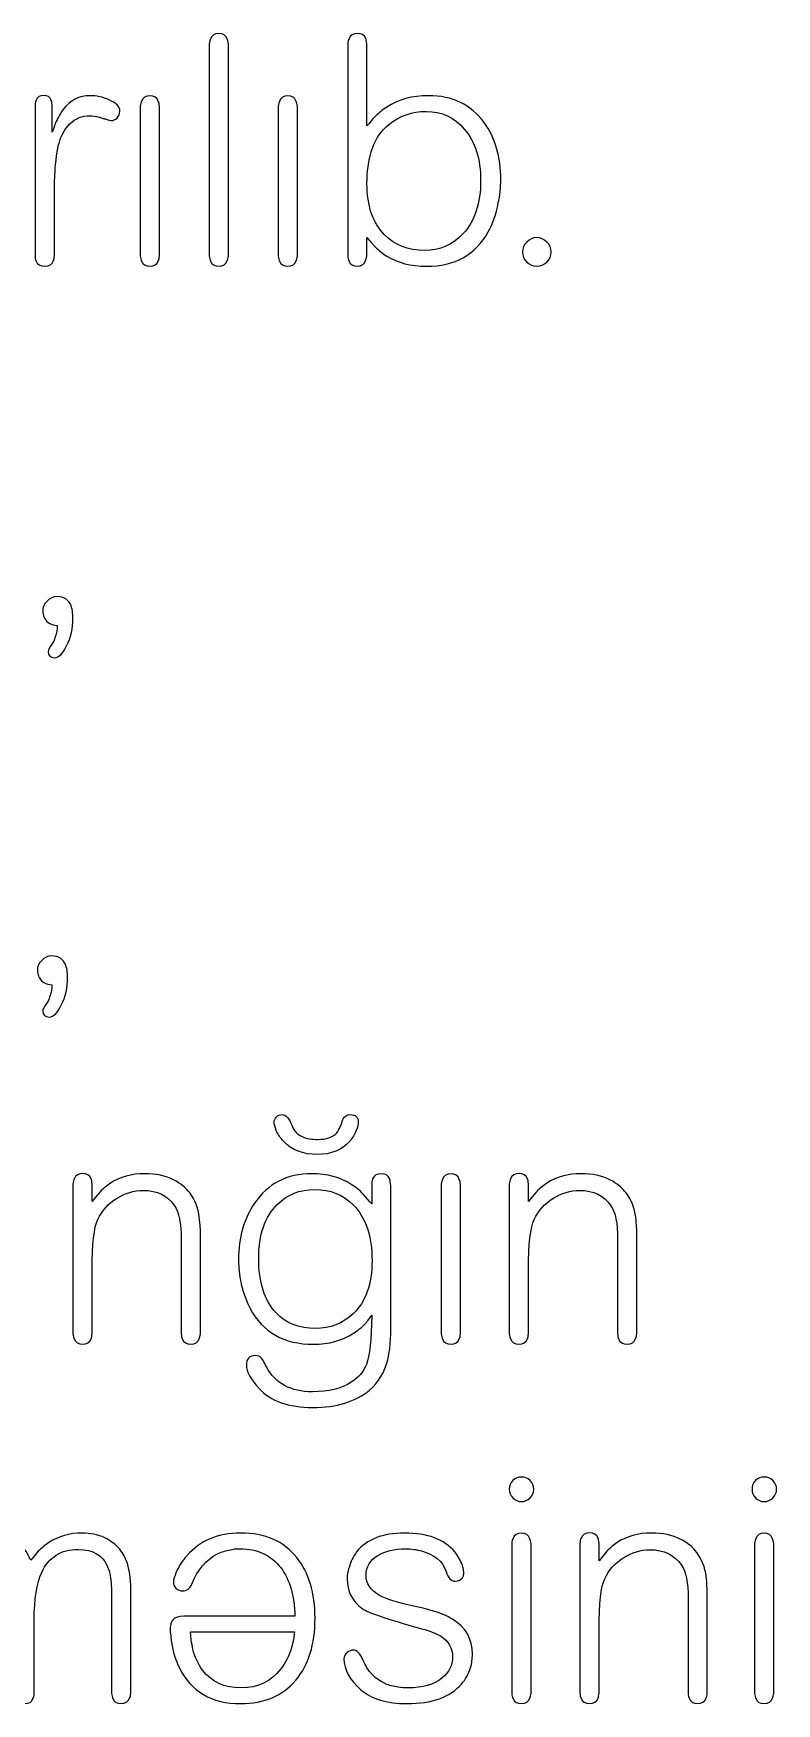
# Model space of a CAD drawing. Header units: centimetres. Extents: x -18.6 to 18.8, y -13 to 11.8.
# Drawn here: x 10.298 to 11.357, y 4.705 to 7.088 of the extents above; entities that cross this region are included whole.
import ezdxf

# ---------------------------------------------------------------- set-up
doc = ezdxf.new("R2010")
doc.units = ezdxf.units.CM
doc.header["$MEASUREMENT"] = 0
doc.layers.add('Layer 1', color=7, linetype='Continuous')

msp = doc.modelspace()

# ---------------------------------------------------------------- linework, layer by layer
at = {"layer": 'Layer 1', "color": 250}
for points, knots in [([(10.57601, 6.77026), (10.57571, 6.76726), (10.57511, 6.76487), (10.57421, 6.76307), (10.57242, 6.75799), (10.56853, 6.75544), (10.56254, 6.75544), (10.55626, 6.75544), (10.55222, 6.75784), (10.55043, 6.76263), (10.54953, 6.76472), (10.54893, 6.76711), (10.54863, 6.76981), (10.54863, 6.76981), (10.54863, 7.07279), (10.54863, 7.07279), (10.54893, 7.07578), (10.54953, 7.07817), (10.55043, 7.07997), (10.55222, 7.08506), (10.55611, 7.0876), (10.5621, 7.0876), (10.56838, 7.0876), (10.57242, 7.08506), (10.57421, 7.07997), (10.57511, 7.07817), (10.57571, 7.07578), (10.57601, 7.07279), (10.57601, 7.07279), (10.57601, 6.77026), (10.57601, 6.77026)], [0, 0, 0, 0, 0.1, 0.1, 0.1, 0.2, 0.2, 0.2, 0.3, 0.3, 0.3, 0.4, 0.4, 0.4, 0.5, 0.5, 0.5, 0.6, 0.6, 0.6, 0.7, 0.7, 0.7, 0.8, 0.8, 0.8, 0.9, 0.9, 0.9, 1, 1, 1, 1]), ([(10.77351, 6.7743), (10.77351, 6.7743), (10.77306, 6.77026), (10.77306, 6.77026), (10.77276, 6.76726), (10.77216, 6.76487), (10.77126, 6.76307), (10.76947, 6.75799), (10.76558, 6.75544), (10.75959, 6.75544), (10.75361, 6.75544), (10.74972, 6.75784), (10.74792, 6.76263), (10.74703, 6.76472), (10.74643, 6.76711), (10.74613, 6.76981), (10.74613, 6.76981), (10.74613, 7.07279), (10.74613, 7.07279), (10.74643, 7.07578), (10.74703, 7.07817), (10.74792, 7.07997), (10.74972, 7.08506), (10.75361, 7.0876), (10.75959, 7.0876), (10.76558, 7.0876), (10.76962, 7.08521), (10.77171, 7.08042), (10.77231, 7.07832), (10.77276, 7.07593), (10.77306, 7.07324), (10.77336, 7.07114), (10.77351, 7.06845), (10.77351, 7.06516), (10.77351, 7.06516), (10.77351, 6.95564), (10.77351, 6.95564), (10.77351, 6.95564), (10.77575, 6.95833), (10.77575, 6.95833), (10.77575, 6.95833), (10.77845, 6.96147), (10.77845, 6.96147), (10.78054, 6.96416), (10.78263, 6.96656), (10.78473, 6.96865), (10.79012, 6.97404), (10.7958, 6.97868), (10.80179, 6.98257), (10.81824, 6.99334), (10.83799, 6.99873), (10.86104, 6.99873), (10.89545, 6.99873), (10.92193, 6.98601), (10.94048, 6.96057), (10.95634, 6.93873), (10.96427, 6.9115), (10.96427, 6.87888), (10.96427, 6.86781), (10.96308, 6.85659), (10.96068, 6.84522), (10.95769, 6.82995), (10.9529, 6.81634), (10.94632, 6.80437), (10.92807, 6.77175), (10.89874, 6.75544), (10.85834, 6.75544), (10.8362, 6.75544), (10.81735, 6.76023), (10.80179, 6.76981), (10.7961, 6.7734), (10.79056, 6.77789), (10.78518, 6.78327), (10.78518, 6.78327), (10.77889, 6.79001), (10.77889, 6.79001), (10.77889, 6.79001), (10.7762, 6.79315), (10.7762, 6.79315), (10.7762, 6.79315), (10.77351, 6.79629), (10.77351, 6.79629), (10.77351, 6.79629), (10.77351, 6.7743), (10.77351, 6.7743)], [0, 0, 0, 0, 0.0357143, 0.0357143, 0.0357143, 0.0714286, 0.0714286, 0.0714286, 0.1071429, 0.1071429, 0.1071429, 0.1428571, 0.1428571, 0.1428571, 0.1785714, 0.1785714, 0.1785714, 0.2142857, 0.2142857, 0.2142857, 0.25, 0.25, 0.25, 0.2857143, 0.2857143, 0.2857143, 0.3214286, 0.3214286, 0.3214286, 0.3571429, 0.3571429, 0.3571429, 0.3928571, 0.3928571, 0.3928571, 0.4285714, 0.4285714, 0.4285714, 0.4642857, 0.4642857, 0.4642857, 0.5, 0.5, 0.5, 0.5357143, 0.5357143, 0.5357143, 0.5714286, 0.5714286, 0.5714286, 0.6071429, 0.6071429, 0.6071429, 0.6428571, 0.6428571, 0.6428571, 0.6785714, 0.6785714, 0.6785714, 0.7142857, 0.7142857, 0.7142857, 0.75, 0.75, 0.75, 0.7857143, 0.7857143, 0.7857143, 0.8214286, 0.8214286, 0.8214286, 0.8571429, 0.8571429, 0.8571429, 0.8928571, 0.8928571, 0.8928571, 0.9285714, 0.9285714, 0.9285714, 0.9642857, 0.9642857, 0.9642857, 1, 1, 1, 1]), ([(10.32779, 6.7707), (10.32779, 6.76771), (10.32734, 6.76532), (10.32644, 6.76352), (10.32465, 6.75814), (10.32061, 6.75544), (10.31433, 6.75544), (10.30744, 6.75544), (10.3031, 6.75814), (10.30131, 6.76352), (10.30071, 6.76532), (10.30041, 6.76771), (10.30041, 6.7707), (10.30041, 6.7707), (10.30041, 6.98571), (10.30041, 6.98571), (10.30071, 6.9884), (10.30116, 6.99065), (10.30176, 6.99244), (10.30355, 6.99693), (10.30714, 6.99917), (10.31253, 6.99917), (10.31792, 6.99917), (10.32151, 6.99693), (10.3233, 6.99244), (10.3239, 6.99065), (10.32435, 6.9884), (10.32465, 6.98571), (10.32465, 6.98571), (10.32465, 6.94666), (10.32465, 6.94666), (10.32465, 6.94666), (10.326, 6.95025), (10.326, 6.95025), (10.326, 6.95025), (10.32734, 6.95384), (10.32734, 6.95384), (10.32824, 6.95683), (10.32929, 6.95953), (10.33048, 6.96192), (10.33348, 6.9685), (10.33677, 6.97419), (10.34036, 6.97898), (10.35023, 6.99214), (10.3631, 6.99873), (10.37896, 6.99873), (10.38794, 6.99873), (10.39692, 6.99678), (10.40589, 6.99289), (10.41607, 6.9884), (10.42115, 6.98302), (10.42115, 6.97673), (10.42115, 6.97284), (10.41981, 6.96955), (10.41711, 6.96686), (10.41442, 6.96446), (10.41173, 6.96327), (10.40904, 6.96327), (10.40844, 6.96327), (10.40559, 6.96401), (10.40051, 6.96551), (10.39841, 6.96611), (10.39647, 6.96671), (10.39467, 6.96731), (10.39288, 6.9679), (10.39183, 6.9682), (10.39153, 6.9682), (10.38704, 6.9694), (10.38255, 6.97), (10.37806, 6.97), (10.37806, 6.97), (10.37447, 6.97), (10.37447, 6.97), (10.37447, 6.97), (10.36998, 6.96955), (10.36998, 6.96955), (10.36639, 6.96865), (10.36295, 6.96746), (10.35966, 6.96596), (10.35038, 6.96087), (10.3429, 6.95189), (10.33722, 6.93903), (10.33393, 6.93185), (10.33138, 6.91883), (10.32959, 6.89998), (10.32899, 6.89369), (10.32854, 6.88726), (10.32824, 6.88068), (10.32794, 6.87828), (10.32779, 6.87604), (10.32779, 6.87394), (10.32779, 6.87394), (10.32779, 6.7707), (10.32779, 6.7707)], [0, 0, 0, 0, 0.0322581, 0.0322581, 0.0322581, 0.0645161, 0.0645161, 0.0645161, 0.0967742, 0.0967742, 0.0967742, 0.1290323, 0.1290323, 0.1290323, 0.1612903, 0.1612903, 0.1612903, 0.1935484, 0.1935484, 0.1935484, 0.2258065, 0.2258065, 0.2258065, 0.2580645, 0.2580645, 0.2580645, 0.2903226, 0.2903226, 0.2903226, 0.3225806, 0.3225806, 0.3225806, 0.3548387, 0.3548387, 0.3548387, 0.3870968, 0.3870968, 0.3870968, 0.4193548, 0.4193548, 0.4193548, 0.4516129, 0.4516129, 0.4516129, 0.483871, 0.483871, 0.483871, 0.516129, 0.516129, 0.516129, 0.5483871, 0.5483871, 0.5483871, 0.5806452, 0.5806452, 0.5806452, 0.6129032, 0.6129032, 0.6129032, 0.6451613, 0.6451613, 0.6451613, 0.6774194, 0.6774194, 0.6774194, 0.7096774, 0.7096774, 0.7096774, 0.7419355, 0.7419355, 0.7419355, 0.7741935, 0.7741935, 0.7741935, 0.8064516, 0.8064516, 0.8064516, 0.8387097, 0.8387097, 0.8387097, 0.8709677, 0.8709677, 0.8709677, 0.9032258, 0.9032258, 0.9032258, 0.9354839, 0.9354839, 0.9354839, 0.9677419, 0.9677419, 0.9677419, 1, 1, 1, 1]), ([(10.47771, 6.77026), (10.47741, 6.76726), (10.47681, 6.76487), (10.47591, 6.76307), (10.47412, 6.75799), (10.47023, 6.75544), (10.46424, 6.75544), (10.45796, 6.75544), (10.45392, 6.75784), (10.45213, 6.76263), (10.45123, 6.76472), (10.45063, 6.76711), (10.45033, 6.76981), (10.45033, 6.76981), (10.45033, 6.98391), (10.45033, 6.98391), (10.45063, 6.98691), (10.45123, 6.9893), (10.45213, 6.9911), (10.45392, 6.99618), (10.45796, 6.99873), (10.46424, 6.99873), (10.47023, 6.99873), (10.47412, 6.99603), (10.47591, 6.99065), (10.47681, 6.98885), (10.47741, 6.98646), (10.47771, 6.98346), (10.47771, 6.98346), (10.47771, 6.77026), (10.47771, 6.77026)], [0, 0, 0, 0, 0.1, 0.1, 0.1, 0.2, 0.2, 0.2, 0.3, 0.3, 0.3, 0.4, 0.4, 0.4, 0.5, 0.5, 0.5, 0.6, 0.6, 0.6, 0.7, 0.7, 0.7, 0.8, 0.8, 0.8, 0.9, 0.9, 0.9, 1, 1, 1, 1]), ([(10.67431, 6.77026), (10.67401, 6.76726), (10.67341, 6.76487), (10.67251, 6.76307), (10.67072, 6.75799), (10.66683, 6.75544), (10.66084, 6.75544), (10.65456, 6.75544), (10.65052, 6.75784), (10.64873, 6.76263), (10.64783, 6.76472), (10.64723, 6.76711), (10.64693, 6.76981), (10.64693, 6.76981), (10.64693, 6.98391), (10.64693, 6.98391), (10.64723, 6.98691), (10.64783, 6.9893), (10.64873, 6.9911), (10.65052, 6.99618), (10.65456, 6.99873), (10.66084, 6.99873), (10.66683, 6.99873), (10.67072, 6.99603), (10.67251, 6.99065), (10.67341, 6.98885), (10.67401, 6.98646), (10.67431, 6.98346), (10.67431, 6.98346), (10.67431, 6.77026), (10.67431, 6.77026)], [0, 0, 0, 0, 0.1, 0.1, 0.1, 0.2, 0.2, 0.2, 0.3, 0.3, 0.3, 0.4, 0.4, 0.4, 0.5, 0.5, 0.5, 0.6, 0.6, 0.6, 0.7, 0.7, 0.7, 0.8, 0.8, 0.8, 0.9, 0.9, 0.9, 1, 1, 1, 1]), ([(10.93555, 6.87753), (10.93555, 6.90865), (10.92777, 6.93319), (10.91221, 6.95115), (10.89814, 6.9679), (10.88004, 6.97628), (10.85789, 6.97628), (10.83784, 6.97628), (10.82004, 6.97), (10.80448, 6.95743), (10.78383, 6.94067), (10.77351, 6.91269), (10.77351, 6.87349), (10.77351, 6.84177), (10.78174, 6.81754), (10.7982, 6.80078), (10.81286, 6.78552), (10.83201, 6.77789), (10.85565, 6.77789), (10.87749, 6.77789), (10.8959, 6.78597), (10.91086, 6.80213), (10.92732, 6.82038), (10.93555, 6.84551), (10.93555, 6.87753)], [0, 0, 0, 0, 0.125, 0.125, 0.125, 0.25, 0.25, 0.25, 0.375, 0.375, 0.375, 0.5, 0.5, 0.5, 0.625, 0.625, 0.625, 0.75, 0.75, 0.75, 0.875, 0.875, 0.875, 1, 1, 1, 1]), ([(11.03609, 6.77564), (11.03609, 6.76996), (11.03399, 6.76517), (11.0298, 6.76128), (11.02591, 6.75739), (11.02113, 6.75544), (11.01544, 6.75544), (11.01005, 6.75544), (11.00542, 6.75739), (11.00153, 6.76128), (10.99734, 6.76517), (10.99524, 6.76996), (10.99524, 6.77564), (10.99524, 6.78133), (10.99734, 6.78612), (11.00153, 6.79001), (11.00542, 6.7942), (11.01005, 6.79629), (11.01544, 6.79629), (11.02113, 6.79629), (11.02591, 6.7942), (11.0298, 6.79001), (11.03399, 6.78612), (11.03609, 6.78133), (11.03609, 6.77564)], [0, 0, 0, 0, 0.125, 0.125, 0.125, 0.25, 0.25, 0.25, 0.375, 0.375, 0.375, 0.5, 0.5, 0.5, 0.625, 0.625, 0.625, 0.75, 0.75, 0.75, 0.875, 0.875, 0.875, 1, 1, 1, 1]), ([(10.33183, 6.24284), (10.32345, 6.24374), (10.31762, 6.24703), (10.31433, 6.25272), (10.31313, 6.25451), (10.31223, 6.25661), (10.31163, 6.259), (10.31163, 6.259), (10.31118, 6.2617), (10.31118, 6.2617), (10.31118, 6.2617), (10.31118, 6.26349), (10.31118, 6.26349), (10.31118, 6.26918), (10.31328, 6.27396), (10.31747, 6.27785), (10.32136, 6.28204), (10.32615, 6.28414), (10.33183, 6.28414), (10.34141, 6.28414), (10.34799, 6.2798), (10.35158, 6.27112), (10.35278, 6.26813), (10.35353, 6.26469), (10.35383, 6.2608), (10.35412, 6.2593), (10.35427, 6.25781), (10.35427, 6.25631), (10.35427, 6.25631), (10.35427, 6.25362), (10.35427, 6.25362), (10.35427, 6.23895), (10.35128, 6.22579), (10.3453, 6.21412), (10.33991, 6.20275), (10.33423, 6.19706), (10.32824, 6.19706), (10.32196, 6.19706), (10.31881, 6.20005), (10.31881, 6.20604), (10.31881, 6.20753), (10.32091, 6.21142), (10.3251, 6.21771), (10.3257, 6.21861), (10.3263, 6.21965), (10.32689, 6.22085), (10.32779, 6.22264), (10.32854, 6.22459), (10.32914, 6.22668), (10.33123, 6.23207), (10.33213, 6.23746), (10.33183, 6.24284)], [0, 0, 0, 0, 0.0588235, 0.0588235, 0.0588235, 0.1176471, 0.1176471, 0.1176471, 0.1764706, 0.1764706, 0.1764706, 0.2352941, 0.2352941, 0.2352941, 0.2941176, 0.2941176, 0.2941176, 0.3529412, 0.3529412, 0.3529412, 0.4117647, 0.4117647, 0.4117647, 0.4705882, 0.4705882, 0.4705882, 0.5294118, 0.5294118, 0.5294118, 0.5882353, 0.5882353, 0.5882353, 0.6470588, 0.6470588, 0.6470588, 0.7058824, 0.7058824, 0.7058824, 0.7647059, 0.7647059, 0.7647059, 0.8235294, 0.8235294, 0.8235294, 0.8823529, 0.8823529, 0.8823529, 0.9411765, 0.9411765, 0.9411765, 1, 1, 1, 1]), ([(10.3242, 5.73024), (10.31582, 5.73114), (10.30999, 5.73443), (10.3067, 5.74012), (10.3055, 5.74191), (10.3046, 5.74401), (10.304, 5.7464), (10.304, 5.7464), (10.30355, 5.7491), (10.30355, 5.7491), (10.30355, 5.7491), (10.30355, 5.75089), (10.30355, 5.75089), (10.30355, 5.75658), (10.30565, 5.76136), (10.30984, 5.76525), (10.31373, 5.76944), (10.31852, 5.77154), (10.3242, 5.77154), (10.33378, 5.77154), (10.34036, 5.7672), (10.34395, 5.75852), (10.34515, 5.75553), (10.3459, 5.75209), (10.3462, 5.7482), (10.34649, 5.7467), (10.34664, 5.74521), (10.34664, 5.74371), (10.34664, 5.74371), (10.34664, 5.74102), (10.34664, 5.74102), (10.34664, 5.72635), (10.34365, 5.71319), (10.33767, 5.70152), (10.33228, 5.69015), (10.3266, 5.68446), (10.32061, 5.68446), (10.31433, 5.68446), (10.31118, 5.68745), (10.31118, 5.69344), (10.31118, 5.69493), (10.31328, 5.69882), (10.31747, 5.70511), (10.31807, 5.70601), (10.31867, 5.70705), (10.31926, 5.70825), (10.32016, 5.71004), (10.32091, 5.71199), (10.32151, 5.71408), (10.3236, 5.71947), (10.3245, 5.72486), (10.3242, 5.73024)], [0, 0, 0, 0, 0.0588235, 0.0588235, 0.0588235, 0.1176471, 0.1176471, 0.1176471, 0.1764706, 0.1764706, 0.1764706, 0.2352941, 0.2352941, 0.2352941, 0.2941176, 0.2941176, 0.2941176, 0.3529412, 0.3529412, 0.3529412, 0.4117647, 0.4117647, 0.4117647, 0.4705882, 0.4705882, 0.4705882, 0.5294118, 0.5294118, 0.5294118, 0.5882353, 0.5882353, 0.5882353, 0.6470588, 0.6470588, 0.6470588, 0.7058824, 0.7058824, 0.7058824, 0.7647059, 0.7647059, 0.7647059, 0.8235294, 0.8235294, 0.8235294, 0.8823529, 0.8823529, 0.8823529, 0.9411765, 0.9411765, 0.9411765, 1, 1, 1, 1]), ([(10.73043, 5.51928), (10.72474, 5.51299), (10.71561, 5.50985), (10.70305, 5.50985), (10.69467, 5.50985), (10.68764, 5.51105), (10.68195, 5.51344), (10.67447, 5.51673), (10.66938, 5.52197), (10.66669, 5.52915), (10.6625, 5.53993), (10.65786, 5.54531), (10.65277, 5.54531), (10.64918, 5.54531), (10.64634, 5.54411), (10.64425, 5.54172), (10.64215, 5.53963), (10.6411, 5.53723), (10.6411, 5.53454), (10.6411, 5.53125), (10.64215, 5.52721), (10.64425, 5.52242), (10.64664, 5.51673), (10.65008, 5.51165), (10.65457, 5.50716), (10.66624, 5.49459), (10.68225, 5.48831), (10.7026, 5.48831), (10.72235, 5.48831), (10.73776, 5.49459), (10.74883, 5.50716), (10.75272, 5.51195), (10.75586, 5.51703), (10.75826, 5.52242), (10.76005, 5.52721), (10.76095, 5.53125), (10.76095, 5.53454), (10.76095, 5.54172), (10.75721, 5.54531), (10.74973, 5.54531), (10.74404, 5.54531), (10.7403, 5.54247), (10.73851, 5.53678), (10.73851, 5.53678), (10.73716, 5.53229), (10.73716, 5.53229), (10.73716, 5.53229), (10.73536, 5.52781), (10.73536, 5.52781), (10.73387, 5.52422), (10.73222, 5.52137), (10.73043, 5.51928)], [0, 0, 0, 0, 0.0588235, 0.0588235, 0.0588235, 0.1176471, 0.1176471, 0.1176471, 0.1764706, 0.1764706, 0.1764706, 0.2352941, 0.2352941, 0.2352941, 0.2941176, 0.2941176, 0.2941176, 0.3529412, 0.3529412, 0.3529412, 0.4117647, 0.4117647, 0.4117647, 0.4705882, 0.4705882, 0.4705882, 0.5294118, 0.5294118, 0.5294118, 0.5882353, 0.5882353, 0.5882353, 0.6470588, 0.6470588, 0.6470588, 0.7058824, 0.7058824, 0.7058824, 0.7647059, 0.7647059, 0.7647059, 0.8235294, 0.8235294, 0.8235294, 0.8823529, 0.8823529, 0.8823529, 0.9411765, 0.9411765, 0.9411765, 1, 1, 1, 1]), ([(10.53607, 5.23246), (10.53577, 5.22946), (10.53517, 5.22707), (10.53428, 5.22527), (10.53248, 5.22019), (10.52844, 5.21764), (10.52216, 5.21764), (10.51617, 5.21764), (10.51213, 5.22019), (10.51004, 5.22527), (10.50944, 5.22707), (10.50899, 5.22946), (10.50869, 5.23246), (10.50869, 5.23246), (10.50869, 5.36756), (10.50869, 5.36756), (10.50869, 5.39031), (10.50555, 5.40616), (10.49927, 5.41514), (10.48939, 5.4298), (10.47443, 5.43714), (10.45438, 5.43714), (10.44121, 5.43714), (10.42879, 5.4334), (10.41712, 5.42591), (10.40485, 5.41843), (10.39573, 5.40841), (10.38974, 5.39584), (10.38436, 5.38447), (10.38166, 5.36053), (10.38166, 5.32402), (10.38166, 5.32402), (10.38166, 5.23246), (10.38166, 5.23246), (10.38136, 5.22946), (10.38092, 5.22707), (10.38032, 5.22527), (10.37822, 5.22019), (10.37418, 5.21764), (10.3682, 5.21764), (10.36191, 5.21764), (10.35787, 5.22019), (10.35608, 5.22527), (10.35518, 5.22707), (10.35458, 5.22946), (10.35428, 5.23246), (10.35428, 5.23246), (10.35428, 5.44611), (10.35428, 5.44611), (10.35458, 5.44911), (10.35518, 5.45165), (10.35608, 5.45374), (10.35817, 5.45883), (10.36221, 5.46137), (10.3682, 5.46137), (10.37418, 5.46137), (10.37822, 5.45883), (10.38032, 5.45374), (10.38092, 5.45195), (10.38136, 5.44955), (10.38166, 5.44656), (10.38166, 5.44656), (10.38166, 5.42143), (10.38166, 5.42143), (10.38166, 5.42143), (10.38705, 5.42816), (10.38705, 5.42816), (10.38705, 5.42816), (10.39289, 5.43489), (10.39289, 5.43489), (10.39767, 5.43998), (10.40261, 5.44417), (10.4077, 5.44746), (10.42116, 5.45644), (10.43747, 5.46093), (10.45662, 5.46093), (10.47248, 5.46093), (10.4864, 5.45793), (10.49837, 5.45195), (10.50286, 5.44955), (10.50705, 5.44686), (10.51094, 5.44387), (10.51363, 5.44148), (10.51617, 5.43893), (10.51857, 5.43624), (10.52605, 5.42786), (10.53113, 5.41694), (10.53383, 5.40347), (10.53473, 5.39838), (10.53532, 5.393), (10.53562, 5.38731), (10.53562, 5.38731), (10.53607, 5.38058), (10.53607, 5.38058), (10.53607, 5.38058), (10.53607, 5.23246), (10.53607, 5.23246)], [0, 0, 0, 0, 0.03125, 0.03125, 0.03125, 0.0625, 0.0625, 0.0625, 0.09375, 0.09375, 0.09375, 0.125, 0.125, 0.125, 0.15625, 0.15625, 0.15625, 0.1875, 0.1875, 0.1875, 0.21875, 0.21875, 0.21875, 0.25, 0.25, 0.25, 0.28125, 0.28125, 0.28125, 0.3125, 0.3125, 0.3125, 0.34375, 0.34375, 0.34375, 0.375, 0.375, 0.375, 0.40625, 0.40625, 0.40625, 0.4375, 0.4375, 0.4375, 0.46875, 0.46875, 0.46875, 0.5, 0.5, 0.5, 0.53125, 0.53125, 0.53125, 0.5625, 0.5625, 0.5625, 0.59375, 0.59375, 0.59375, 0.625, 0.625, 0.625, 0.65625, 0.65625, 0.65625, 0.6875, 0.6875, 0.6875, 0.71875, 0.71875, 0.71875, 0.75, 0.75, 0.75, 0.78125, 0.78125, 0.78125, 0.8125, 0.8125, 0.8125, 0.84375, 0.84375, 0.84375, 0.875, 0.875, 0.875, 0.90625, 0.90625, 0.90625, 0.9375, 0.9375, 0.9375, 0.96875, 0.96875, 0.96875, 1, 1, 1, 1]), ([(10.78025, 5.44746), (10.78055, 5.45015), (10.781, 5.45225), (10.7816, 5.45374), (10.78369, 5.45853), (10.78773, 5.46093), (10.79372, 5.46093), (10.7997, 5.46093), (10.80359, 5.45868), (10.80539, 5.45419), (10.80688, 5.4509), (10.80763, 5.44447), (10.80763, 5.43489), (10.80763, 5.43489), (10.80763, 5.24862), (10.80763, 5.24862), (10.80763, 5.22557), (10.80614, 5.20792), (10.80314, 5.19565), (10.79865, 5.1777), (10.79013, 5.16333), (10.77756, 5.15256), (10.75751, 5.1358), (10.73028, 5.12742), (10.69587, 5.12742), (10.66175, 5.12742), (10.63647, 5.1364), (10.62001, 5.15435), (10.60774, 5.16722), (10.6016, 5.17844), (10.6016, 5.18802), (10.6016, 5.197), (10.60594, 5.20148), (10.61462, 5.20148), (10.61821, 5.20148), (10.62076, 5.20059), (10.62225, 5.19879), (10.62375, 5.1973), (10.62644, 5.19281), (10.63033, 5.18533), (10.6429, 5.16169), (10.66474, 5.14987), (10.69587, 5.14987), (10.71861, 5.14987), (10.73701, 5.15435), (10.75107, 5.16333), (10.76125, 5.16991), (10.76843, 5.17844), (10.77262, 5.18892), (10.77741, 5.20089), (10.77995, 5.22423), (10.78025, 5.25894), (10.78025, 5.25894), (10.77846, 5.25625), (10.77846, 5.25625), (10.77846, 5.25625), (10.77621, 5.25355), (10.77621, 5.25355), (10.77471, 5.25146), (10.77307, 5.24936), (10.77127, 5.24727), (10.76649, 5.24218), (10.7608, 5.23754), (10.75422, 5.23335), (10.73806, 5.22288), (10.71906, 5.21764), (10.69721, 5.21764), (10.65502, 5.21764), (10.62495, 5.2347), (10.60699, 5.26881), (10.60071, 5.28048), (10.59607, 5.29395), (10.59308, 5.30921), (10.59218, 5.3149), (10.59143, 5.32058), (10.59083, 5.32627), (10.59053, 5.33076), (10.59038, 5.33495), (10.59038, 5.33884), (10.59038, 5.36966), (10.59801, 5.39629), (10.61327, 5.41873), (10.63213, 5.44686), (10.65936, 5.46093), (10.69497, 5.46093), (10.71681, 5.46093), (10.73551, 5.45584), (10.75107, 5.44566), (10.75706, 5.44207), (10.76275, 5.43744), (10.76813, 5.43175), (10.76813, 5.43175), (10.77442, 5.42457), (10.77442, 5.42457), (10.77442, 5.42457), (10.77756, 5.42098), (10.77756, 5.42098), (10.77756, 5.42098), (10.78025, 5.41784), (10.78025, 5.41784), (10.78025, 5.41784), (10.78025, 5.44746), (10.78025, 5.44746)], [0, 0, 0, 0, 0.0294118, 0.0294118, 0.0294118, 0.0588235, 0.0588235, 0.0588235, 0.0882353, 0.0882353, 0.0882353, 0.1176471, 0.1176471, 0.1176471, 0.1470588, 0.1470588, 0.1470588, 0.1764706, 0.1764706, 0.1764706, 0.2058824, 0.2058824, 0.2058824, 0.2352941, 0.2352941, 0.2352941, 0.2647059, 0.2647059, 0.2647059, 0.2941176, 0.2941176, 0.2941176, 0.3235294, 0.3235294, 0.3235294, 0.3529412, 0.3529412, 0.3529412, 0.3823529, 0.3823529, 0.3823529, 0.4117647, 0.4117647, 0.4117647, 0.4411765, 0.4411765, 0.4411765, 0.4705882, 0.4705882, 0.4705882, 0.5, 0.5, 0.5, 0.5294118, 0.5294118, 0.5294118, 0.5588235, 0.5588235, 0.5588235, 0.5882353, 0.5882353, 0.5882353, 0.6176471, 0.6176471, 0.6176471, 0.6470588, 0.6470588, 0.6470588, 0.6764706, 0.6764706, 0.6764706, 0.7058824, 0.7058824, 0.7058824, 0.7352941, 0.7352941, 0.7352941, 0.7647059, 0.7647059, 0.7647059, 0.7941176, 0.7941176, 0.7941176, 0.8235294, 0.8235294, 0.8235294, 0.8529412, 0.8529412, 0.8529412, 0.8823529, 0.8823529, 0.8823529, 0.9117647, 0.9117647, 0.9117647, 0.9411765, 0.9411765, 0.9411765, 0.9705882, 0.9705882, 0.9705882, 1, 1, 1, 1]), ([(10.90683, 5.23246), (10.90653, 5.22946), (10.90593, 5.22707), (10.90503, 5.22527), (10.90324, 5.22019), (10.89935, 5.21764), (10.89336, 5.21764), (10.88708, 5.21764), (10.88304, 5.22004), (10.88125, 5.22483), (10.88035, 5.22692), (10.87975, 5.22931), (10.87945, 5.23201), (10.87945, 5.23201), (10.87945, 5.44611), (10.87945, 5.44611), (10.87975, 5.44911), (10.88035, 5.4515), (10.88125, 5.4533), (10.88304, 5.45838), (10.88708, 5.46093), (10.89336, 5.46093), (10.89935, 5.46093), (10.90324, 5.45823), (10.90503, 5.45285), (10.90593, 5.45105), (10.90653, 5.44866), (10.90683, 5.44566), (10.90683, 5.44566), (10.90683, 5.23246), (10.90683, 5.23246)], [0, 0, 0, 0, 0.1, 0.1, 0.1, 0.2, 0.2, 0.2, 0.3, 0.3, 0.3, 0.4, 0.4, 0.4, 0.5, 0.5, 0.5, 0.6, 0.6, 0.6, 0.7, 0.7, 0.7, 0.8, 0.8, 0.8, 0.9, 0.9, 0.9, 1, 1, 1, 1]), ([(11.15819, 5.23246), (11.15789, 5.22946), (11.15729, 5.22707), (11.1564, 5.22527), (11.1546, 5.22019), (11.15056, 5.21764), (11.14428, 5.21764), (11.13829, 5.21764), (11.13425, 5.22019), (11.13216, 5.22527), (11.13156, 5.22707), (11.13111, 5.22946), (11.13081, 5.23246), (11.13081, 5.23246), (11.13081, 5.36756), (11.13081, 5.36756), (11.13081, 5.39031), (11.12767, 5.40616), (11.12139, 5.41514), (11.11151, 5.4298), (11.09655, 5.43714), (11.0765, 5.43714), (11.06333, 5.43714), (11.05091, 5.4334), (11.03924, 5.42591), (11.02697, 5.41843), (11.01785, 5.40841), (11.01186, 5.39584), (11.00648, 5.38447), (11.00378, 5.36053), (11.00378, 5.32402), (11.00378, 5.32402), (11.00378, 5.23246), (11.00378, 5.23246), (11.00348, 5.22946), (11.00304, 5.22707), (11.00244, 5.22527), (11.00034, 5.22019), (10.9963, 5.21764), (10.99032, 5.21764), (10.98403, 5.21764), (10.97999, 5.22019), (10.9782, 5.22527), (10.9773, 5.22707), (10.9767, 5.22946), (10.9764, 5.23246), (10.9764, 5.23246), (10.9764, 5.44611), (10.9764, 5.44611), (10.9767, 5.44911), (10.9773, 5.45165), (10.9782, 5.45374), (10.98029, 5.45883), (10.98433, 5.46137), (10.99032, 5.46137), (10.9963, 5.46137), (11.00034, 5.45883), (11.00244, 5.45374), (11.00304, 5.45195), (11.00348, 5.44955), (11.00378, 5.44656), (11.00378, 5.44656), (11.00378, 5.42143), (11.00378, 5.42143), (11.00378, 5.42143), (11.00917, 5.42816), (11.00917, 5.42816), (11.00917, 5.42816), (11.01501, 5.43489), (11.01501, 5.43489), (11.01979, 5.43998), (11.02473, 5.44417), (11.02982, 5.44746), (11.04328, 5.45644), (11.05959, 5.46093), (11.07874, 5.46093), (11.0946, 5.46093), (11.10852, 5.45793), (11.12049, 5.45195), (11.12498, 5.44955), (11.12917, 5.44686), (11.13306, 5.44387), (11.13575, 5.44148), (11.13829, 5.43893), (11.14069, 5.43624), (11.14817, 5.42786), (11.15325, 5.41694), (11.15595, 5.40347), (11.15685, 5.39838), (11.15744, 5.393), (11.15774, 5.38731), (11.15774, 5.38731), (11.15819, 5.38058), (11.15819, 5.38058), (11.15819, 5.38058), (11.15819, 5.23246), (11.15819, 5.23246)], [0, 0, 0, 0, 0.03125, 0.03125, 0.03125, 0.0625, 0.0625, 0.0625, 0.09375, 0.09375, 0.09375, 0.125, 0.125, 0.125, 0.15625, 0.15625, 0.15625, 0.1875, 0.1875, 0.1875, 0.21875, 0.21875, 0.21875, 0.25, 0.25, 0.25, 0.28125, 0.28125, 0.28125, 0.3125, 0.3125, 0.3125, 0.34375, 0.34375, 0.34375, 0.375, 0.375, 0.375, 0.40625, 0.40625, 0.40625, 0.4375, 0.4375, 0.4375, 0.46875, 0.46875, 0.46875, 0.5, 0.5, 0.5, 0.53125, 0.53125, 0.53125, 0.5625, 0.5625, 0.5625, 0.59375, 0.59375, 0.59375, 0.625, 0.625, 0.625, 0.65625, 0.65625, 0.65625, 0.6875, 0.6875, 0.6875, 0.71875, 0.71875, 0.71875, 0.75, 0.75, 0.75, 0.78125, 0.78125, 0.78125, 0.8125, 0.8125, 0.8125, 0.84375, 0.84375, 0.84375, 0.875, 0.875, 0.875, 0.90625, 0.90625, 0.90625, 0.9375, 0.9375, 0.9375, 0.96875, 0.96875, 0.96875, 1, 1, 1, 1]), ([(10.61911, 5.34018), (10.61911, 5.30577), (10.62734, 5.27989), (10.6438, 5.26253), (10.65786, 5.24757), (10.67656, 5.24009), (10.6999, 5.24009), (10.72115, 5.24009), (10.73911, 5.24712), (10.75377, 5.26118), (10.77172, 5.27824), (10.7807, 5.30353), (10.7807, 5.33704), (10.7807, 5.37175), (10.77187, 5.39809), (10.75422, 5.41604), (10.73955, 5.431), (10.72115, 5.43848), (10.69901, 5.43848), (10.67776, 5.43848), (10.65996, 5.4313), (10.64559, 5.41694), (10.62794, 5.39958), (10.61911, 5.374), (10.61911, 5.34018)], [0, 0, 0, 0, 0.125, 0.125, 0.125, 0.25, 0.25, 0.25, 0.375, 0.375, 0.375, 0.5, 0.5, 0.5, 0.625, 0.625, 0.625, 0.75, 0.75, 0.75, 0.875, 0.875, 0.875, 1, 1, 1, 1]), ([(11.01139, 5.01072), (11.01139, 5.00593), (11.00959, 5.00189), (11.006, 4.9986), (11.00271, 4.99501), (10.99867, 4.99321), (10.99388, 4.99321), (10.9891, 4.99321), (10.98491, 4.99501), (10.98132, 4.9986), (10.97802, 5.00189), (10.97638, 5.00593), (10.97638, 5.01072), (10.97638, 5.0158), (10.97802, 5.01999), (10.98132, 5.02329), (10.98491, 5.02658), (10.9891, 5.02822), (10.99388, 5.02822), (10.99867, 5.02822), (11.00271, 5.02658), (11.006, 5.02329), (11.00959, 5.01969), (11.01139, 5.01551), (11.01139, 5.01072)], [0, 0, 0, 0, 0.125, 0.125, 0.125, 0.25, 0.25, 0.25, 0.375, 0.375, 0.375, 0.5, 0.5, 0.5, 0.625, 0.625, 0.625, 0.75, 0.75, 0.75, 0.875, 0.875, 0.875, 1, 1, 1, 1]), ([(11.35746, 5.01072), (11.35746, 5.00593), (11.35566, 5.00189), (11.35207, 4.9986), (11.34878, 4.99501), (11.34474, 4.99321), (11.33995, 4.99321), (11.33517, 4.99321), (11.33098, 4.99501), (11.32739, 4.9986), (11.32409, 5.00189), (11.32245, 5.00593), (11.32245, 5.01072), (11.32245, 5.0158), (11.32409, 5.01999), (11.32739, 5.02329), (11.33098, 5.02658), (11.33517, 5.02822), (11.33995, 5.02822), (11.34474, 5.02822), (11.34878, 5.02658), (11.35207, 5.02329), (11.35566, 5.01969), (11.35746, 5.01551), (11.35746, 5.01072)], [0, 0, 0, 0, 0.125, 0.125, 0.125, 0.25, 0.25, 0.25, 0.375, 0.375, 0.375, 0.5, 0.5, 0.5, 0.625, 0.625, 0.625, 0.75, 0.75, 0.75, 0.875, 0.875, 0.875, 1, 1, 1, 1]), ([(10.43685, 4.71986), (10.43655, 4.71686), (10.43595, 4.71447), (10.43505, 4.71267), (10.43296, 4.70759), (10.42892, 4.70504), (10.42294, 4.70504), (10.41695, 4.70504), (10.41306, 4.70744), (10.41127, 4.71223), (10.41037, 4.71432), (10.40977, 4.71671), (10.40947, 4.71941), (10.40947, 4.71941), (10.40947, 4.86618), (10.40947, 4.86618), (10.40947, 4.86618), (10.40857, 4.87785), (10.40857, 4.87785), (10.40797, 4.88683), (10.40633, 4.89431), (10.40363, 4.9003), (10.39675, 4.91676), (10.38284, 4.92499), (10.36189, 4.92499), (10.33735, 4.92499), (10.32, 4.91406), (10.30982, 4.89222), (10.30264, 4.87636), (10.29905, 4.85392), (10.29905, 4.82489), (10.29905, 4.82489), (10.29905, 4.71941), (10.29905, 4.71941), (10.29875, 4.71641), (10.29815, 4.71402), (10.29725, 4.71223), (10.29546, 4.70744), (10.29172, 4.70504), (10.28603, 4.70504), (10.28035, 4.70504), (10.27631, 4.70744), (10.27391, 4.71223), (10.27242, 4.71552), (10.27167, 4.72045), (10.27167, 4.72704), (10.27167, 4.72704), (10.27167, 4.86798), (10.27167, 4.86798), (10.27167, 4.86798), (10.27122, 4.87875), (10.27122, 4.87875), (10.27062, 4.88713), (10.26913, 4.89431), (10.26673, 4.9003), (10.26045, 4.91616), (10.24728, 4.92409), (10.22723, 4.92409), (10.20509, 4.92409), (10.18818, 4.91496), (10.17651, 4.89671), (10.16634, 4.88085), (10.16125, 4.8602), (10.16125, 4.83476), (10.16125, 4.83476), (10.16125, 4.7203), (10.16125, 4.7203), (10.16095, 4.71731), (10.1605, 4.71477), (10.1599, 4.71267), (10.15781, 4.70759), (10.15377, 4.70504), (10.14778, 4.70504), (10.1415, 4.70504), (10.13746, 4.70759), (10.13567, 4.71267), (10.13477, 4.71447), (10.13417, 4.71686), (10.13387, 4.71986), (10.13387, 4.71986), (10.13387, 4.93306), (10.13387, 4.93306), (10.13417, 4.93606), (10.13477, 4.9386), (10.13567, 4.9407), (10.13776, 4.94578), (10.1418, 4.94833), (10.14778, 4.94833), (10.15377, 4.94833), (10.15781, 4.94593), (10.1599, 4.94114), (10.1605, 4.93905), (10.16095, 4.93666), (10.16125, 4.93396), (10.16125, 4.93396), (10.16125, 4.91017), (10.16125, 4.91017), (10.16275, 4.91227), (10.16409, 4.91406), (10.16529, 4.91556), (10.16709, 4.91765), (10.16873, 4.91975), (10.17023, 4.92184), (10.17472, 4.92663), (10.1795, 4.93067), (10.18459, 4.93396), (10.19806, 4.94354), (10.21377, 4.94833), (10.23172, 4.94833), (10.25057, 4.94833), (10.26554, 4.94369), (10.27661, 4.93441), (10.2808, 4.93082), (10.28454, 4.92663), (10.28783, 4.92184), (10.28783, 4.92184), (10.29142, 4.91556), (10.29142, 4.91556), (10.29202, 4.91406), (10.29292, 4.91212), (10.29411, 4.90972), (10.29411, 4.90972), (10.29905, 4.91556), (10.29905, 4.91556), (10.29905, 4.91556), (10.30489, 4.92229), (10.30489, 4.92229), (10.30967, 4.92708), (10.31476, 4.93127), (10.32015, 4.93486), (10.33361, 4.94384), (10.34932, 4.94833), (10.36728, 4.94833), (10.37895, 4.94833), (10.38972, 4.94608), (10.3996, 4.94159), (10.40738, 4.9377), (10.41396, 4.93291), (10.41934, 4.92723), (10.42413, 4.92214), (10.42802, 4.91541), (10.43102, 4.90703), (10.43491, 4.89656), (10.43685, 4.88384), (10.43685, 4.86888), (10.43685, 4.86888), (10.43685, 4.71986), (10.43685, 4.71986)], [0, 0, 0, 0, 0.0204082, 0.0204082, 0.0204082, 0.0408163, 0.0408163, 0.0408163, 0.0612245, 0.0612245, 0.0612245, 0.0816327, 0.0816327, 0.0816327, 0.1020408, 0.1020408, 0.1020408, 0.122449, 0.122449, 0.122449, 0.1428571, 0.1428571, 0.1428571, 0.1632653, 0.1632653, 0.1632653, 0.1836735, 0.1836735, 0.1836735, 0.2040816, 0.2040816, 0.2040816, 0.2244898, 0.2244898, 0.2244898, 0.244898, 0.244898, 0.244898, 0.2653061, 0.2653061, 0.2653061, 0.2857143, 0.2857143, 0.2857143, 0.3061224, 0.3061224, 0.3061224, 0.3265306, 0.3265306, 0.3265306, 0.3469388, 0.3469388, 0.3469388, 0.3673469, 0.3673469, 0.3673469, 0.3877551, 0.3877551, 0.3877551, 0.4081633, 0.4081633, 0.4081633, 0.4285714, 0.4285714, 0.4285714, 0.4489796, 0.4489796, 0.4489796, 0.4693878, 0.4693878, 0.4693878, 0.4897959, 0.4897959, 0.4897959, 0.5102041, 0.5102041, 0.5102041, 0.5306122, 0.5306122, 0.5306122, 0.5510204, 0.5510204, 0.5510204, 0.5714286, 0.5714286, 0.5714286, 0.5918367, 0.5918367, 0.5918367, 0.6122449, 0.6122449, 0.6122449, 0.6326531, 0.6326531, 0.6326531, 0.6530612, 0.6530612, 0.6530612, 0.6734694, 0.6734694, 0.6734694, 0.6938776, 0.6938776, 0.6938776, 0.7142857, 0.7142857, 0.7142857, 0.7346939, 0.7346939, 0.7346939, 0.755102, 0.755102, 0.755102, 0.7755102, 0.7755102, 0.7755102, 0.7959184, 0.7959184, 0.7959184, 0.8163265, 0.8163265, 0.8163265, 0.8367347, 0.8367347, 0.8367347, 0.8571429, 0.8571429, 0.8571429, 0.877551, 0.877551, 0.877551, 0.8979592, 0.8979592, 0.8979592, 0.9183673, 0.9183673, 0.9183673, 0.9387755, 0.9387755, 0.9387755, 0.9591837, 0.9591837, 0.9591837, 0.9795918, 0.9795918, 0.9795918, 1, 1, 1, 1]), ([(10.67071, 4.82983), (10.67011, 4.85885), (10.66337, 4.88189), (10.65051, 4.89895), (10.63674, 4.91691), (10.61744, 4.92588), (10.5926, 4.92588), (10.5926, 4.92588), (10.58677, 4.92588), (10.58677, 4.92588), (10.58408, 4.92558), (10.58153, 4.92513), (10.57914, 4.92454), (10.57226, 4.92334), (10.56597, 4.92139), (10.56029, 4.9187), (10.54383, 4.91032), (10.53171, 4.89596), (10.52393, 4.87561), (10.52094, 4.86903), (10.5166, 4.86574), (10.51091, 4.86574), (10.50702, 4.86574), (10.50373, 4.86708), (10.50104, 4.86978), (10.49864, 4.87247), (10.49745, 4.87531), (10.49745, 4.8783), (10.49745, 4.8795), (10.49775, 4.8813), (10.49834, 4.88369), (10.49924, 4.88638), (10.50029, 4.88938), (10.50149, 4.89267), (10.50538, 4.90105), (10.51046, 4.90883), (10.51675, 4.91601), (10.5353, 4.93755), (10.56089, 4.94833), (10.5935, 4.94833), (10.62821, 4.94833), (10.65485, 4.93666), (10.6734, 4.91331), (10.69076, 4.89177), (10.69943, 4.86289), (10.69943, 4.82668), (10.69943, 4.78958), (10.69031, 4.7601), (10.67205, 4.73826), (10.6532, 4.71612), (10.62702, 4.70504), (10.5935, 4.70504), (10.55191, 4.70504), (10.52273, 4.7221), (10.50597, 4.75621), (10.50059, 4.76699), (10.49685, 4.77896), (10.49475, 4.79212), (10.49415, 4.79661), (10.49371, 4.8008), (10.49341, 4.80469), (10.49311, 4.80619), (10.49296, 4.80753), (10.49296, 4.80873), (10.49296, 4.80873), (10.49296, 4.81053), (10.49296, 4.81053), (10.49296, 4.8192), (10.4955, 4.82489), (10.50059, 4.82758), (10.50358, 4.82908), (10.50957, 4.82983), (10.51854, 4.82983), (10.51854, 4.82983), (10.67071, 4.82983), (10.67071, 4.82983)], [0, 0, 0, 0, 0.04, 0.04, 0.04, 0.08, 0.08, 0.08, 0.12, 0.12, 0.12, 0.16, 0.16, 0.16, 0.2, 0.2, 0.2, 0.24, 0.24, 0.24, 0.28, 0.28, 0.28, 0.32, 0.32, 0.32, 0.36, 0.36, 0.36, 0.4, 0.4, 0.4, 0.44, 0.44, 0.44, 0.48, 0.48, 0.48, 0.52, 0.52, 0.52, 0.56, 0.56, 0.56, 0.6, 0.6, 0.6, 0.64, 0.64, 0.64, 0.68, 0.68, 0.68, 0.72, 0.72, 0.72, 0.76, 0.76, 0.76, 0.8, 0.8, 0.8, 0.84, 0.84, 0.84, 0.88, 0.88, 0.88, 0.92, 0.92, 0.92, 0.96, 0.96, 0.96, 1, 1, 1, 1]), ([(10.92386, 4.77551), (10.92386, 4.76923), (10.92296, 4.7628), (10.92117, 4.75621), (10.91848, 4.74754), (10.91414, 4.73976), (10.90815, 4.73287), (10.89229, 4.71432), (10.86641, 4.70504), (10.8305, 4.70504), (10.80177, 4.70504), (10.77993, 4.71163), (10.76497, 4.72479), (10.74881, 4.73886), (10.74073, 4.75352), (10.74073, 4.76878), (10.74073, 4.77237), (10.74222, 4.77537), (10.74522, 4.77776), (10.74791, 4.78015), (10.7509, 4.78135), (10.75419, 4.78135), (10.75928, 4.78135), (10.76392, 4.77641), (10.76811, 4.76654), (10.77469, 4.75068), (10.78531, 4.73961), (10.79998, 4.73332), (10.80536, 4.73093), (10.81135, 4.72928), (10.81793, 4.72838), (10.82242, 4.72779), (10.82721, 4.72749), (10.83229, 4.72749), (10.85294, 4.72749), (10.86895, 4.73212), (10.88032, 4.7414), (10.8905, 4.74948), (10.89558, 4.75951), (10.89558, 4.77147), (10.89558, 4.78404), (10.88975, 4.79407), (10.87808, 4.80155), (10.87389, 4.80394), (10.86895, 4.80619), (10.86327, 4.80828), (10.86327, 4.80828), (10.85608, 4.81053), (10.85608, 4.81053), (10.85608, 4.81053), (10.85294, 4.81142), (10.85294, 4.81142), (10.85294, 4.81142), (10.8498, 4.81232), (10.8498, 4.81232), (10.80252, 4.82549), (10.77484, 4.83491), (10.76676, 4.8406), (10.7524, 4.85107), (10.74522, 4.86529), (10.74522, 4.88324), (10.74522, 4.88534), (10.74537, 4.88758), (10.74567, 4.88997), (10.74626, 4.89327), (10.74701, 4.89641), (10.74791, 4.8994), (10.7503, 4.90748), (10.75389, 4.91481), (10.75868, 4.92139), (10.77305, 4.93935), (10.79579, 4.94833), (10.82691, 4.94833), (10.85983, 4.94833), (10.88376, 4.93935), (10.89873, 4.92139), (10.90351, 4.91541), (10.9071, 4.90898), (10.9095, 4.90209), (10.9104, 4.8997), (10.911, 4.89731), (10.91129, 4.89491), (10.91129, 4.89491), (10.91174, 4.89267), (10.91174, 4.89267), (10.91174, 4.89267), (10.91174, 4.88997), (10.91174, 4.88997), (10.91174, 4.88997), (10.91129, 4.88863), (10.91129, 4.88863), (10.911, 4.88713), (10.9104, 4.88578), (10.9095, 4.88459), (10.9074, 4.8813), (10.90396, 4.87965), (10.89918, 4.87965), (10.89349, 4.87965), (10.88915, 4.88429), (10.88616, 4.89356), (10.88107, 4.90853), (10.8694, 4.91825), (10.85115, 4.92274), (10.84456, 4.92484), (10.83693, 4.92588), (10.82826, 4.92588), (10.8124, 4.92588), (10.79938, 4.92274), (10.7892, 4.91646), (10.77783, 4.90957), (10.77215, 4.9003), (10.77215, 4.88863), (10.77215, 4.87636), (10.77858, 4.86663), (10.79145, 4.85945), (10.80073, 4.85436), (10.81688, 4.84928), (10.83993, 4.84419), (10.83993, 4.84419), (10.85384, 4.84105), (10.85384, 4.84105), (10.85384, 4.84105), (10.8682, 4.83701), (10.8682, 4.83701), (10.87928, 4.83372), (10.8884, 4.82983), (10.89558, 4.82534), (10.91444, 4.81397), (10.92386, 4.79736), (10.92386, 4.77551)], [0, 0, 0, 0, 0.0232558, 0.0232558, 0.0232558, 0.0465116, 0.0465116, 0.0465116, 0.0697674, 0.0697674, 0.0697674, 0.0930233, 0.0930233, 0.0930233, 0.1162791, 0.1162791, 0.1162791, 0.1395349, 0.1395349, 0.1395349, 0.1627907, 0.1627907, 0.1627907, 0.1860465, 0.1860465, 0.1860465, 0.2093023, 0.2093023, 0.2093023, 0.2325581, 0.2325581, 0.2325581, 0.255814, 0.255814, 0.255814, 0.2790698, 0.2790698, 0.2790698, 0.3023256, 0.3023256, 0.3023256, 0.3255814, 0.3255814, 0.3255814, 0.3488372, 0.3488372, 0.3488372, 0.372093, 0.372093, 0.372093, 0.3953488, 0.3953488, 0.3953488, 0.4186047, 0.4186047, 0.4186047, 0.4418605, 0.4418605, 0.4418605, 0.4651163, 0.4651163, 0.4651163, 0.4883721, 0.4883721, 0.4883721, 0.5116279, 0.5116279, 0.5116279, 0.5348837, 0.5348837, 0.5348837, 0.5581395, 0.5581395, 0.5581395, 0.5813953, 0.5813953, 0.5813953, 0.6046512, 0.6046512, 0.6046512, 0.627907, 0.627907, 0.627907, 0.6511628, 0.6511628, 0.6511628, 0.6744186, 0.6744186, 0.6744186, 0.6976744, 0.6976744, 0.6976744, 0.7209302, 0.7209302, 0.7209302, 0.744186, 0.744186, 0.744186, 0.7674419, 0.7674419, 0.7674419, 0.7906977, 0.7906977, 0.7906977, 0.8139535, 0.8139535, 0.8139535, 0.8372093, 0.8372093, 0.8372093, 0.8604651, 0.8604651, 0.8604651, 0.8837209, 0.8837209, 0.8837209, 0.9069767, 0.9069767, 0.9069767, 0.9302326, 0.9302326, 0.9302326, 0.9534884, 0.9534884, 0.9534884, 0.9767442, 0.9767442, 0.9767442, 1, 1, 1, 1]), ([(11.00735, 4.71986), (11.00705, 4.71686), (11.00645, 4.71447), (11.00555, 4.71267), (11.00376, 4.70759), (10.99987, 4.70504), (10.99388, 4.70504), (10.9876, 4.70504), (10.98356, 4.70744), (10.98177, 4.71223), (10.98087, 4.71432), (10.98027, 4.71671), (10.97997, 4.71941), (10.97997, 4.71941), (10.97997, 4.93351), (10.97997, 4.93351), (10.98027, 4.93651), (10.98087, 4.9389), (10.98177, 4.9407), (10.98356, 4.94578), (10.9876, 4.94833), (10.99388, 4.94833), (10.99987, 4.94833), (11.00376, 4.94563), (11.00555, 4.94025), (11.00645, 4.93845), (11.00705, 4.93606), (11.00735, 4.93306), (11.00735, 4.93306), (11.00735, 4.71986), (11.00735, 4.71986)], [0, 0, 0, 0, 0.1, 0.1, 0.1, 0.2, 0.2, 0.2, 0.3, 0.3, 0.3, 0.4, 0.4, 0.4, 0.5, 0.5, 0.5, 0.6, 0.6, 0.6, 0.7, 0.7, 0.7, 0.8, 0.8, 0.8, 0.9, 0.9, 0.9, 1, 1, 1, 1]), ([(11.25871, 4.71986), (11.25841, 4.71686), (11.25781, 4.71447), (11.25692, 4.71267), (11.25512, 4.70759), (11.25108, 4.70504), (11.2448, 4.70504), (11.23881, 4.70504), (11.23477, 4.70759), (11.23268, 4.71267), (11.23208, 4.71447), (11.23163, 4.71686), (11.23133, 4.71986), (11.23133, 4.71986), (11.23133, 4.85496), (11.23133, 4.85496), (11.23133, 4.87771), (11.22819, 4.89356), (11.22191, 4.90254), (11.21203, 4.9172), (11.19707, 4.92454), (11.17702, 4.92454), (11.16385, 4.92454), (11.15143, 4.9208), (11.13976, 4.91331), (11.12749, 4.90583), (11.11837, 4.89581), (11.11238, 4.88324), (11.107, 4.87187), (11.1043, 4.84793), (11.1043, 4.81142), (11.1043, 4.81142), (11.1043, 4.71986), (11.1043, 4.71986), (11.104, 4.71686), (11.10356, 4.71447), (11.10296, 4.71267), (11.10086, 4.70759), (11.09682, 4.70504), (11.09084, 4.70504), (11.08455, 4.70504), (11.08051, 4.70759), (11.07872, 4.71267), (11.07782, 4.71447), (11.07722, 4.71686), (11.07692, 4.71986), (11.07692, 4.71986), (11.07692, 4.93351), (11.07692, 4.93351), (11.07722, 4.93651), (11.07782, 4.93905), (11.07872, 4.94114), (11.08081, 4.94623), (11.08485, 4.94877), (11.09084, 4.94877), (11.09682, 4.94877), (11.10086, 4.94623), (11.10296, 4.94114), (11.10356, 4.93935), (11.104, 4.93695), (11.1043, 4.93396), (11.1043, 4.93396), (11.1043, 4.90883), (11.1043, 4.90883), (11.1043, 4.90883), (11.10969, 4.91556), (11.10969, 4.91556), (11.10969, 4.91556), (11.11553, 4.92229), (11.11553, 4.92229), (11.12031, 4.92738), (11.12525, 4.93157), (11.13034, 4.93486), (11.1438, 4.94384), (11.16011, 4.94833), (11.17926, 4.94833), (11.19512, 4.94833), (11.20904, 4.94533), (11.22101, 4.93935), (11.2255, 4.93695), (11.22969, 4.93426), (11.23358, 4.93127), (11.23627, 4.92888), (11.23881, 4.92633), (11.24121, 4.92364), (11.24869, 4.91526), (11.25377, 4.90434), (11.25647, 4.89087), (11.25737, 4.88578), (11.25796, 4.8804), (11.25826, 4.87471), (11.25826, 4.87471), (11.25871, 4.86798), (11.25871, 4.86798), (11.25871, 4.86798), (11.25871, 4.71986), (11.25871, 4.71986)], [0, 0, 0, 0, 0.03125, 0.03125, 0.03125, 0.0625, 0.0625, 0.0625, 0.09375, 0.09375, 0.09375, 0.125, 0.125, 0.125, 0.15625, 0.15625, 0.15625, 0.1875, 0.1875, 0.1875, 0.21875, 0.21875, 0.21875, 0.25, 0.25, 0.25, 0.28125, 0.28125, 0.28125, 0.3125, 0.3125, 0.3125, 0.34375, 0.34375, 0.34375, 0.375, 0.375, 0.375, 0.40625, 0.40625, 0.40625, 0.4375, 0.4375, 0.4375, 0.46875, 0.46875, 0.46875, 0.5, 0.5, 0.5, 0.53125, 0.53125, 0.53125, 0.5625, 0.5625, 0.5625, 0.59375, 0.59375, 0.59375, 0.625, 0.625, 0.625, 0.65625, 0.65625, 0.65625, 0.6875, 0.6875, 0.6875, 0.71875, 0.71875, 0.71875, 0.75, 0.75, 0.75, 0.78125, 0.78125, 0.78125, 0.8125, 0.8125, 0.8125, 0.84375, 0.84375, 0.84375, 0.875, 0.875, 0.875, 0.90625, 0.90625, 0.90625, 0.9375, 0.9375, 0.9375, 0.96875, 0.96875, 0.96875, 1, 1, 1, 1]), ([(11.35342, 4.71986), (11.35312, 4.71686), (11.35252, 4.71447), (11.35162, 4.71267), (11.34983, 4.70759), (11.34594, 4.70504), (11.33995, 4.70504), (11.33367, 4.70504), (11.32963, 4.70744), (11.32784, 4.71223), (11.32694, 4.71432), (11.32634, 4.71671), (11.32604, 4.71941), (11.32604, 4.71941), (11.32604, 4.93351), (11.32604, 4.93351), (11.32634, 4.93651), (11.32694, 4.9389), (11.32784, 4.9407), (11.32963, 4.94578), (11.33367, 4.94833), (11.33995, 4.94833), (11.34594, 4.94833), (11.34983, 4.94563), (11.35162, 4.94025), (11.35252, 4.93845), (11.35312, 4.93606), (11.35342, 4.93306), (11.35342, 4.93306), (11.35342, 4.71986), (11.35342, 4.71986)], [0, 0, 0, 0, 0.1, 0.1, 0.1, 0.2, 0.2, 0.2, 0.3, 0.3, 0.3, 0.4, 0.4, 0.4, 0.5, 0.5, 0.5, 0.6, 0.6, 0.6, 0.7, 0.7, 0.7, 0.8, 0.8, 0.8, 0.9, 0.9, 0.9, 1, 1, 1, 1]), ([(10.52168, 4.80738), (10.52168, 4.80738), (10.52213, 4.802), (10.52213, 4.802), (10.52213, 4.802), (10.52303, 4.79571), (10.52303, 4.79571), (10.52363, 4.79093), (10.52438, 4.78659), (10.52528, 4.7827), (10.52797, 4.77162), (10.53261, 4.7616), (10.53919, 4.75262), (10.55176, 4.73587), (10.57016, 4.72749), (10.5944, 4.72749), (10.61804, 4.72749), (10.63674, 4.73646), (10.65051, 4.75442), (10.65739, 4.7631), (10.66233, 4.77252), (10.66532, 4.7827), (10.66741, 4.78898), (10.66906, 4.79721), (10.67026, 4.80738), (10.67026, 4.80738), (10.52168, 4.80738), (10.52168, 4.80738)], [0, 0, 0, 0, 0.1111111, 0.1111111, 0.1111111, 0.2222222, 0.2222222, 0.2222222, 0.3333333, 0.3333333, 0.3333333, 0.4444444, 0.4444444, 0.4444444, 0.5555556, 0.5555556, 0.5555556, 0.6666667, 0.6666667, 0.6666667, 0.7777778, 0.7777778, 0.7777778, 0.8888889, 0.8888889, 0.8888889, 1, 1, 1, 1])]:
    msp.add_open_spline(points, degree=3, knots=knots, dxfattribs=at)

doc.saveas('drawing.dxf')
